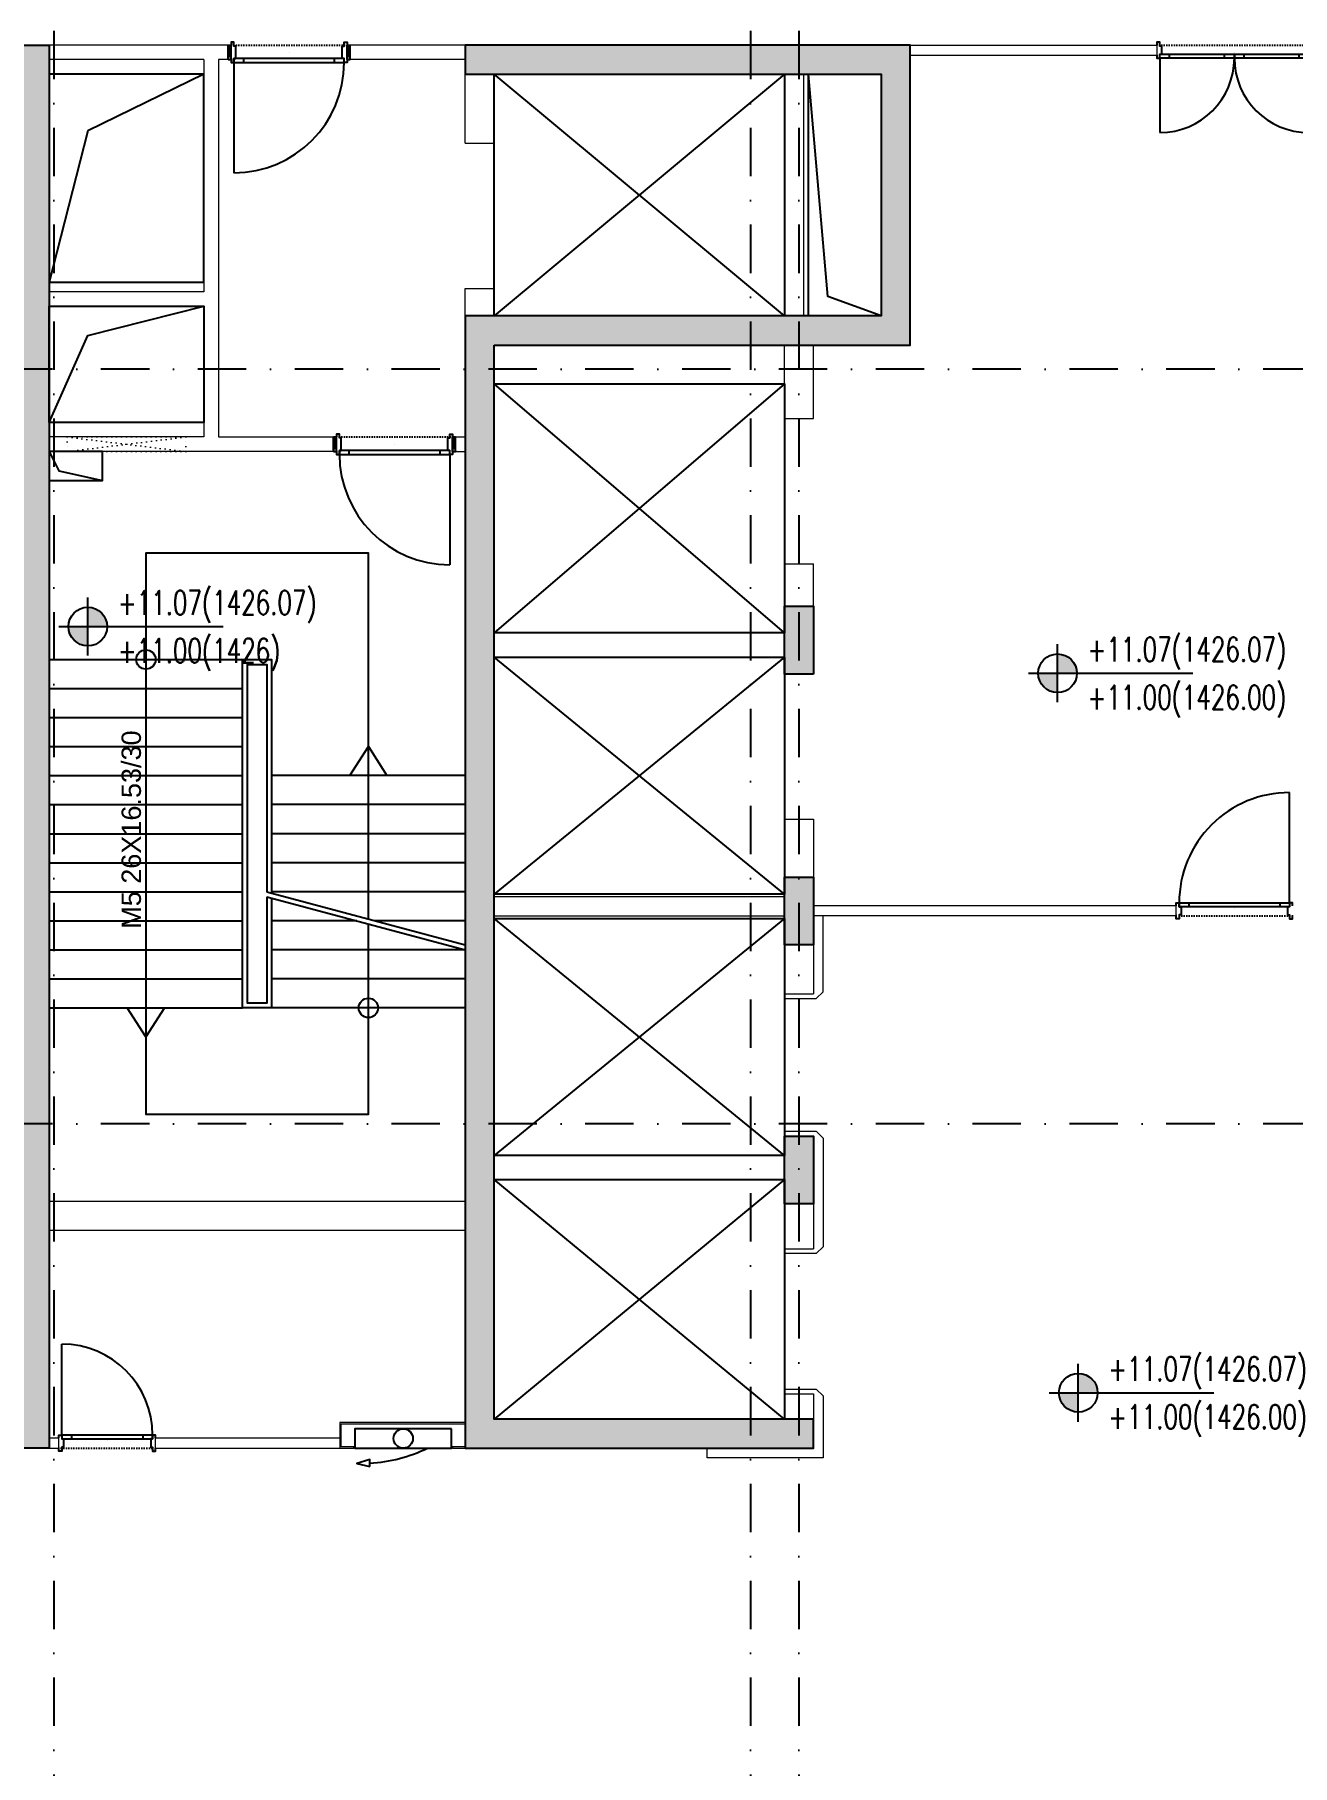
# Model space of a CAD drawing. Header units: millimetres. Extents: x -2755 to 27598, y -1135 to 13405.
# Drawn here: x 5760 to 7060, y 6127 to 7916 of the extents above; entities that cross this region are included whole.
import ezdxf

# ---------------------------------------------------------------- set-up
doc = ezdxf.new("R2010")
doc.units = ezdxf.units.MM
doc.header["$LTSCALE"] = 100
doc.linetypes.add('DASHDOT2', pattern=[0.5, 0.25, -0.125, 0, -0.125])
doc.linetypes.add('DOT', pattern=[0.25, 0, -0.25])
doc.layers.add('AKS', color=7, linetype='DASHDOT2', transparency=0.8)
for name, color, linetype in [('GOR', 7, 'Continuous'), ('KA-PEN-3 @ 1', 5, 'Continuous'), ('KA-PEN-5 @ 1', 5, 'Continuous'), ('KA-PEN-8 @ 1', 5, 'Continuous'), ('KOLON', 7, 'Continuous'), ('KOR KASA', 1, 'Continuous'), ('KOT', 7, 'Continuous'), ('MERD', 7, 'Continuous'), ('OLCU DIS', 7, 'Continuous'), ('TARAMA', 7, 'Continuous'), ('TEFRIS YANGIN', 7, 'Continuous')]:
    doc.layers.add(name, color=color, linetype=linetype)
for name, color, linetype, lineweight in [('Y-DUVAR ALCIPAN', 94, 'Continuous', 20), ('Y-DUVAR GAZBETON', 161, 'Continuous', 20), ('Y-TAS KAPLAMA', 20, 'Continuous', 13)]:
    doc.layers.add(name, color=color, linetype=linetype, lineweight=lineweight)
doc.styles.add('ARIEL_500S', font='arial.ttf', dxfattribs={"height": 125})
doc.styles.add('OLC-50', font='romans.shx', dxfattribs={"width": 0.5, "height": 0.15})
doc.styles.add('olcu', font='romans.shx', dxfattribs={"width": 0.5})
doc.dimstyles.new('1-200', dxfattribs={"dimtxt": 40, "dimasz": 2, "dimexe": 0, "dimexo": 0, "dimgap": 10, "dimtad": 1, "dimdec": 4, "dimrnd": 0.1, "dimzin": 9, "dimdsep": 46, "dimtxsty": 'olcu', "dimblk1": 'SOL', "dimblk2": 'SAG', "dimsah": 1, "dimcen": 0, "dimse1": 1, "dimse2": 1, "dimclre": 13, "dimadec": 0, "dimazin": 0, "dimtfac": 1, "dimtdec": 4, "dimtix": 1, "dimtmove": 2, "dimatfit": 2, "dimldrblk": 'SOL', "dimfxl": 0, "dimtolj": 1, "dimarcsym": 0})
pattern_1 = [(45, (83461.35, -12320), (-17.6776695, 17.6776695), []), (45, (83479.027, -12320), (-17.6776695, 17.6776695), [12.5, -6.25])]

# ---------------------------------------------------------------- blocks, each defined once
blk = doc.blocks.new('asansorler1')
at = {"layer": 'MERD', "color": 6}
for p, q in [((6835, 7615), (6535, 7865)), ((6835, 7865), (6535, 7615)), ((6835, 7287.5), (6535, 7545)), ((6835, 7545), (6535, 7287.5)), ((6835, 7017.5), (6535, 7262.5)), ((6835, 7262.5), (6535, 7017.5)), ((6835, 6747.5), (6535, 6992.5)), ((6835, 6992.5), (6535, 6747.5)), ((6835, 6475), (6535, 6722.5)), ((6835, 6722.5), (6535, 6475))]:
    blk.add_line(p, q, dxfattribs=at)
for points in [[(6535, 7615), (6535, 7865), (6835, 7865), (6835, 7615)], [(6535, 7287.5), (6535, 7545), (6835, 7545), (6835, 7287.5)], [(6535, 7017.5), (6535, 7262.5), (6835, 7262.5), (6835, 7017.5)], [(6535, 6747.5), (6535, 6992.5), (6835, 6992.5), (6835, 6747.5)], [(6535, 6475), (6535, 6722.5), (6835, 6722.5), (6835, 6475)]]:
    blk.add_lwpolyline(points, close=True, dxfattribs=at)
blk = doc.blocks.new('KOT-PL(TEMIZ&KABA)')
at = {"layer": 'KOT', "linetype": 'Continuous', "lineweight": -3}
h = blk.add_hatch(color=7, dxfattribs=at)
h.paths.add_polyline_path([(0, 0), (0.2, 0, 0.414214), (0, 0.2)])
h.paths.add_polyline_path([(0, 0), (-0.2, 0, 0.414214), (0, -0.2)])
at = {"layer": 'KOT', "color": 7, "lineweight": -3}
for p, q in [((0, -0.3), (0, 0.3)), ((-0.3, 0), (1.4, 0))]:
    blk.add_line(p, q, dxfattribs=at)
at = {"layer": 'KOT', "color": 7, "linetype": 'Continuous', "lineweight": -3}
blk.add_circle((0, 0), 0.2, dxfattribs=at)
at = {"layer": 'KOT', "color": 7, "linetype": 'Continuous', "lineweight": -3, "style": 'olcu', "width": 0.7}
for tag, p in [('KOTTEMIZ', (0.31, 0.122)), ('KOTKABA', (0.31, -0.373))]:
    blk.add_attdef(tag, p, '', height=0.25, dxfattribs=at)
blk = doc.blocks.new('*U2986')
at = {"color": 0, "lineweight": -2}
for p, q in [((-3, 18), (-3, 132)), ((-107, 18), (-107, 14)), ((-13.1, 18), (-13.1, 14)), ((-60, 7.5), (-60, 7.5))]:
    blk.add_line(p, q, dxfattribs=at)
at = {"color": 0, "linetype": 'DOT', "ltscale": 0.1}
blk.add_line((-120, 0), (0, 0), dxfattribs=at)
at = {"color": 0, "lineweight": -2}
for points in [[(-120, 15), (-120, 18), (-117, 18), (-117, 14), (-115, 14), (-115, 1), (-117, 1), (-117, -3), (-120, -3), (-120, 0)], [(0, 15), (0, 18), (-3, 18), (-3, 14), (-5, 14), (-5, 1), (-3, 1), (-3, -3), (0, -3), (0, 0)]]:
    blk.add_lwpolyline(points, dxfattribs=at)
blk.add_lwpolyline([(-117, 18), (-117, 14), (-3, 14), (-3, 18)], close=True, dxfattribs=at)
blk.add_arc((-3, 18), 114, 90, 180, dxfattribs=at)
at = {"style": 'OLC-50', "width": 0.5, "flags": 1}
for tag, p in [('K-NO', (-182.8, -83.8)), ('K-KANRENK', (-2.3, -88.8)), ('K-BLOK', (-183.4, -120.6)), ('K-KASRENK', (-1.2, -126.7)), ('K-KAT', (-184.3, -156)), ('K-TAMACILMA', (-2.8, -165.7)), ('K-MAHALKOD', (-183.3, -194)), ('K-FOTOSEL', (-1.8, -201.7)), ('K-MAHALAD', (-184.8, -233)), ('K-HERMETIK', (0.1, -236.3)), ('K-ACILISYON', (-183.8, -268.9)), ('K-HIDROLIK', (-2.2, -270.2)), ('K-YANGIN', (-181.9, -303.5)), ('K-KART', (-0.4, -303.8)), ('K-KANATTIP', (-184.2, -337.4)), ('K-BAND', (-1.8, -345.7)), ('K-KANATMALZ', (-182.4, -371.1)), ('K-MENFEZ', (0.1, -380.3)), ('K-KASAMALZ', (-181.4, -410.1)), ('K-PBAR', (-2.2, -414.1)), ('K-KASATIP', (-182, -446.8)), ('K-ELEKTRIKLI', (-0.4, -447.8)), ('K-DUVAR', (-182, -485.2)), ('K-TIP', (-0.4, -486.4)), ('K-REZ1', (-0.4, -524.3)), ('K-REZ2', (-0.4, -560.8)), ('K-REZ3', (-0.4, -600.7))]:
    blk.add_attdef(tag, p, '', height=30, dxfattribs=at)
blk = doc.blocks.new('*U2987')
at = {"color": 0, "lineweight": -2}
for p, q in [((-117, 18), (-117, 132)), ((-107, 18), (-107, 14)), ((-13.1, 18), (-13.1, 14)), ((-60, 7.5), (-60, 7.5))]:
    blk.add_line(p, q, dxfattribs=at)
at = {"color": 0, "linetype": 'DOT', "ltscale": 0.1}
blk.add_line((-120, 0), (0, 0), dxfattribs=at)
at = {"color": 0, "lineweight": -2}
for points in [[(-120, 15), (-120, 18), (-117, 18), (-117, 14), (-115, 14), (-115, 1), (-117, 1), (-117, -3), (-120, -3), (-120, 0)], [(0, 15), (0, 18), (-3, 18), (-3, 14), (-5, 14), (-5, 1), (-3, 1), (-3, -3), (0, -3), (0, 0)]]:
    blk.add_lwpolyline(points, dxfattribs=at)
blk.add_lwpolyline([(-117, 18), (-117, 14), (-3, 14), (-3, 18)], close=True, dxfattribs=at)
blk.add_arc((-117, 18), 114, 0, 90, dxfattribs=at)
at = {"style": 'OLC-50', "width": 0.5, "flags": 1}
for tag, p in [('K-NO', (-182.8, -83.8)), ('K-KANRENK', (-2.3, -88.8)), ('K-BLOK', (-183.4, -120.6)), ('K-KASRENK', (-1.2, -126.7)), ('K-KAT', (-184.3, -156)), ('K-TAMACILMA', (-2.8, -165.7)), ('K-MAHALKOD', (-183.3, -194)), ('K-FOTOSEL', (-1.8, -201.7)), ('K-MAHALAD', (-184.8, -233)), ('K-HERMETIK', (0.1, -236.3)), ('K-ACILISYON', (-183.8, -268.9)), ('K-HIDROLIK', (-2.2, -270.2)), ('K-YANGIN', (-181.9, -303.5)), ('K-KART', (-0.4, -303.8)), ('K-KANATTIP', (-184.2, -337.4)), ('K-BAND', (-1.8, -345.7)), ('K-KANATMALZ', (-182.4, -371.1)), ('K-MENFEZ', (0.1, -380.3)), ('K-KASAMALZ', (-181.4, -410.1)), ('K-PBAR', (-2.2, -414.1)), ('K-KASATIP', (-182, -446.8)), ('K-ELEKTRIKLI', (-0.4, -447.8)), ('K-DUVAR', (-182, -485.2)), ('K-TIP', (-0.4, -486.4)), ('K-REZ1', (-0.4, -524.3)), ('K-REZ2', (-0.4, -560.8)), ('K-REZ3', (-0.4, -600.7))]:
    blk.add_attdef(tag, p, '', height=30, dxfattribs=at)
blk = doc.blocks.new('*U74')
at = {"layer": 'KOR KASA'}
for p, q in [((0, 126), (15, 126)), ((15, 126), (15, 123)), ((0, 3), (0, 0)), ((0, 3), (15, 3)), ((15, 3), (15, 0))]:
    blk.add_line(p, q, dxfattribs=at)
for points in [[(15, 126), (0, 123)], [(0, 126), (15, 123)], [(0, 126), (0, 123)], [(0, 123), (15, 123)], [(15, 3), (0, 0)], [(0, 3), (15, 0)], [(0, 0), (15, 0)]]:
    blk.add_lwpolyline(points, dxfattribs=at)
blk = doc.blocks.new('TASIYICI SISTEM (2.KAT)')
at = {"layer": 'TARAMA'}
h = blk.add_hatch(dxfattribs=at)
h.set_pattern_fill('ANSI33', color=253, scale=100)
h.set_pattern_definition(pattern_1)
h.paths.add_polyline_path([(1535, -4030), (1605, -4030), (1605, -3960), (1535, -3960)])
h.paths.add_polyline_path([(635, -4030), (705, -4030), (705, -3960), (635, -3960)])
h.paths.add_polyline_path([(1585, -6320), (1655, -6320), (1655, -6250), (1585, -6250)])
h.paths.add_polyline_path([(585, -6320), (655, -6320), (655, -6250), (585, -6250)])
h.paths.add_polyline_path([(1505, -4760), (1885, -4760), (1885, -5835), (1555, -5835), (1555, -5865), (1915, -5865), (1915, -4415), (1505, -4415), (1505, -4445), (1885, -4445), (1885, -4730), (1505, -4730)])
h.paths.add_polyline_path([(355, -4725), (785, -4725), (785, -4415), (325, -4415), (325, -4445), (755, -4445), (755, -4695), (325, -4695), (325, -5865), (685, -5865), (685, -5835), (355, -5835)])
h.paths.add_polyline_path([(685, -5065), (655, -5065), (655, -4995), (685, -4995)], flags=17)
h.paths.add_polyline_path([(685, -5345), (655, -5345), (655, -5275), (685, -5275)], flags=17)
h.paths.add_polyline_path([(685, -5612.5), (655, -5612.5), (655, -5542.5), (685, -5542.5)], flags=17)
h.paths.add_polyline_path([(1555, -5065), (1585, -5065), (1585, -4995), (1555, -4995)], flags=17)
h.paths.add_polyline_path([(1555, -5345), (1585, -5345), (1585, -5275), (1555, -5275)], flags=17)
h.paths.add_polyline_path([(1555, -5612.5), (1585, -5612.5), (1585, -5542.5), (1555, -5542.5)], flags=17)
h.paths.add_polyline_path([(8255, -3380), (8325, -3380), (8325, -3310), (8255, -3310)])
h.paths.add_polyline_path([(4090, -4785), (4160, -4785), (4160, -4715), (4090, -4715)])
h.paths.add_polyline_path([(4415, -2755), (4475, -2755), (4475, -2685), (4415, -2685)])
h.paths.add_polyline_path([(3060, -3035), (3130, -3035), (3130, -2965), (3060, -2965)])
h.paths.add_polyline_path([(2670, -3380), (2740, -3380), (2740, -3310), (2670, -3310)])
h.paths.add_polyline_path([(2995, -4715), (3245, -4715), (3245, -4755), (2995, -4755)])
h.paths.add_polyline_path([(4480, -4030), (4480, -3960), (4410, -3960), (4410, -4030)])
h.paths.add_polyline_path([(4430, -4330), (4430, -4785), (4460, -4785), (4460, -4330)])
h.paths.add_polyline_path([(4480, -3310), (4480, -3380), (4410, -3380), (4410, -3310)])
h.paths.add_polyline_path([(8265, -2755), (8325, -2755), (8325, -2685), (8265, -2685)])
h.paths.add_polyline_path([(6965, -4785), (7025, -4785), (7025, -4715), (6965, -4715)])
h.paths.add_polyline_path([(6115, -4785), (6175, -4785), (6175, -4715), (6115, -4715)])
h.paths.add_polyline_path([(5265, -4785), (5325, -4785), (5325, -4715), (5265, -4715)])
h.paths.add_polyline_path([(6960, -4030), (7030, -4030), (7030, -3960), (6960, -3960)])
h.paths.add_polyline_path([(6110, -4030), (6180, -4030), (6180, -3960), (6110, -3960)])
h.paths.add_polyline_path([(5260, -4030), (5330, -4030), (5330, -3960), (5260, -3960)])
h.paths.add_polyline_path([(7810, -3380), (7880, -3380), (7880, -3310), (7810, -3310)])
h.paths.add_polyline_path([(6960, -3380), (7030, -3380), (7030, -3310), (6960, -3310)])
h.paths.add_polyline_path([(6110, -3380), (6180, -3380), (6180, -3310), (6110, -3310)])
h.paths.add_polyline_path([(5260, -3380), (5330, -3380), (5330, -3310), (5260, -3310)])
h.paths.add_polyline_path([(7815, -2755), (7875, -2755), (7875, -2685), (7815, -2685)])
h.paths.add_polyline_path([(6965, -2755), (7025, -2755), (7025, -2685), (6965, -2685)])
h.paths.add_polyline_path([(6115, -2755), (6175, -2755), (6175, -2685), (6115, -2685)])
h.paths.add_polyline_path([(5265, -2755), (5325, -2755), (5325, -2685), (5265, -2685)])
h.paths.add_polyline_path([(3710, -2860), (3750, -2860), (3750, -2685), (3710, -2685)])
h.paths.add_polyline_path([(3060, -3380), (3130, -3380), (3130, -3310), (3060, -3310)])
h.paths.add_polyline_path([(3710, -3380), (3780, -3380), (3780, -3310), (3710, -3310)])
h.paths.add_polyline_path([(2415, -4030), (2485, -4030), (2485, -3960), (2415, -3960)])
h.paths.add_polyline_path([(3060, -4030), (3130, -4030), (3130, -3960), (3060, -3960)])
h.paths.add_polyline_path([(3710, -4030), (3780, -4030), (3780, -3960), (3710, -3960)])
h.paths.add_polyline_path([(3710, -4785), (3780, -4785), (3780, -4715), (3710, -4715)])
h.paths.add_polyline_path([(8040, -3875), (7865, -3875), (7865, -4755), (8295, -4755), (8295, -3875), (8180, -3875), (8180, -3845), (8325, -3845), (8325, -4785), (7835, -4785), (7835, -3845), (8040, -3845)])
h = blk.add_hatch(dxfattribs=at)
h.set_pattern_fill('ANSI33', color=253, scale=100)
h.set_pattern_definition(pattern_1)
h.paths.add_polyline_path([(-1920, -5565), (-1850, -5565), (-1850, -5495), (-1920, -5495)])
h.paths.add_polyline_path([(-5635, -7595), (-5575, -7595), (-5575, -7525), (-5635, -7525)])
h.paths.add_polyline_path([(-5935, -6785), (-5935, -6815), (-6050, -6815), (-6050, -6970), (-6080, -6970), (-6080, -6785)])
h.paths.add_polyline_path([(-6080, -7595), (-6020, -7595), (-6020, -7525), (-6080, -7525)])
h.paths.add_polyline_path([(-5640, -6900), (-5570, -6900), (-5570, -6970), (-5640, -6970)])
h.paths.add_polyline_path([(-2235, -5565), (-2175, -5565), (-2175, -5495), (-2235, -5495)])
h.paths.add_polyline_path([(-1540, -5565), (-1470, -5565), (-1470, -5495), (-1540, -5495)])
h.paths.add_polyline_path([(-1540, -6320), (-1470, -6320), (-1470, -6250), (-1540, -6250)])
h.paths.add_polyline_path([(-2240, -6320), (-2170, -6320), (-2170, -6250), (-2240, -6250)])
h.paths.add_polyline_path([(-1540, -6970), (-1470, -6970), (-1470, -6900), (-1540, -6900)])
h.paths.add_polyline_path([(-1510, -7595), (-1470, -7595), (-1470, -7420), (-1510, -7420)])
h.paths.add_polyline_path([(-2220, -7595), (-2190, -7595), (-2190, -6900), (-2220, -6900)])
h.paths.add_polyline_path([(-3090, -6320), (-3020, -6320), (-3020, -6250), (-3090, -6250)])
h.paths.add_polyline_path([(-3940, -6320), (-3870, -6320), (-3870, -6250), (-3940, -6250)])
h.paths.add_polyline_path([(-4790, -6320), (-4720, -6320), (-4720, -6250), (-4790, -6250)])
h.paths.add_polyline_path([(-3090, -6970), (-3020, -6970), (-3020, -6900), (-3090, -6900)])
h.paths.add_polyline_path([(-3940, -6970), (-3870, -6970), (-3870, -6900), (-3940, -6900)])
h.paths.add_polyline_path([(-4790, -6970), (-4720, -6970), (-4720, -6900), (-4790, -6900)])
h.paths.add_polyline_path([(-3085, -7595), (-3025, -7595), (-3025, -7525), (-3085, -7525)])
h.paths.add_polyline_path([(-3935, -7595), (-3875, -7595), (-3875, -7525), (-3935, -7525)])
h.paths.add_polyline_path([(-4785, -7595), (-4725, -7595), (-4725, -7525), (-4785, -7525)])
h.paths.add_polyline_path([(-3085, -5565), (-3025, -5565), (-3025, -5495), (-3085, -5495)])
h.paths.add_polyline_path([(-3935, -5565), (-3875, -5565), (-3875, -5495), (-3935, -5495)])
h.paths.add_polyline_path([(-4785, -5565), (-4725, -5565), (-4725, -5495), (-4785, -5495)])
h.paths.add_polyline_path([(-6210, -5495), (-5590, -5495), (-5590, -6435), (-5795, -6435), (-5795, -6405), (-5620, -6405), (-5620, -5525), (-6050, -5525), (-6050, -6405), (-5935, -6405), (-5935, -6435), (-6210, -6435), (-6210, -6405), (-6080, -6405), (-6080, -5525), (-6210, -5525)])
h.paths.add_polyline_path([(-500, -6970), (-430, -6970), (-430, -6900), (-500, -6900)])
h.paths.add_polyline_path([(-890, -7315), (-820, -7315), (-820, -7245), (-890, -7245)])
h.paths.add_polyline_path([(-245, -6320), (-175, -6320), (-175, -6250), (-245, -6250)])
h.paths.add_polyline_path([(-890, -6320), (-820, -6320), (-820, -6250), (-890, -6250)])
h.paths.add_polyline_path([(-890, -6970), (-820, -6970), (-820, -6900), (-890, -6900)])
h.paths.add_polyline_path([(-1600, -4475), (-1890, -4475), (-1890, -4715), (-1470, -4715), (-1470, -4745), (-1920, -4745), (-1920, -4445), (-1600, -4445)])
h.paths.add_polyline_path([(-755, -4715), (-1005, -4715), (-1005, -4755), (-755, -4755)])
h.paths.add_polyline_path([(-755, -5525), (-1005, -5525), (-1005, -5565), (-755, -5565)])
h.paths.add_polyline_path([(-135, -5835), (-135, -5565), (-405, -5565), (-405, -5245), (-375, -5245), (-375, -5535), (-135, -5535), (-135, -4415), (-105, -4415), (-105, -5865), (-205, -5865), (-205, -5835)])
at = {"layer": 'AKS', "color": 14, "ltscale": 2}
for p, q in [((-100, 1005), (-100, -13375)), ((620, 1005), (620, -13375)), ((670, 1005), (670, -13375)), ((16415, -4750), (-7145, -4750)), ((16415, -5530), (-7145, -5530))]:
    blk.add_line(p, q, dxfattribs=at)
at = {"layer": 'GOR', "color": 6}
for points in [[(55, -4445), (-65, -4503.8), (-105, -4660)], [(755, -4695), (700, -4675), (680, -4445)], [(-105, -4805), (-65, -4715), (55, -4685)], [(-105, -4835), (-95, -4855), (-50, -4865)]]:
    blk.add_lwpolyline(points, dxfattribs=at)
for points in [[(-105, -4660), (55, -4660), (55, -4445), (-105, -4445)], [(680, -4445), (755, -4445), (755, -4695), (680, -4695)], [(-105, -4685), (55, -4685), (55, -4805), (-105, -4805)], [(-50, -4835), (-105, -4835), (-105, -4865), (-50, -4865)]]:
    blk.add_lwpolyline(points, close=True, dxfattribs=at)
at = {"layer": 'KOLON', "color": 4, "linetype": 'Continuous'}
blk.add_lwpolyline([(-135, -5835), (-135, -5565), (-405, -5565), (-405, -5245), (-375, -5245), (-375, -5535), (-135, -5535), (-135, -4415), (-105, -4415), (-105, -5865), (-205, -5865), (-205, -5835), (-135, -5835)], dxfattribs=at)
at = {"layer": 'KOLON', "color": 4, "ltscale": 5}
for points in [[(355, -4725), (785, -4725), (785, -4415), (325, -4415), (325, -4445), (755, -4445), (755, -4695), (325, -4695), (325, -5865), (685, -5865), (685, -5835), (355, -5835)], [(685, -5065), (655, -5065), (655, -4995), (685, -4995)], [(685, -5345), (655, -5345), (655, -5275), (685, -5275)], [(685, -5612.5), (655, -5612.5), (655, -5542.5), (685, -5542.5)]]:
    blk.add_lwpolyline(points, close=True, dxfattribs=at)
at = {"layer": 'MERD', "color": 6}
for p, q in [((205.8, -5170), (225, -5140)), ((225, -5140), (244.2, -5170)), ((120, -5290.1), (325, -5345)), ((120, -5295.1), (325, -5350)), ((-5, -5440), (-24.2, -5410)), ((14.2, -5410), (-5, -5440))]:
    blk.add_line(p, q, dxfattribs=at)
for points in [[(225, -5318.2), (225, -4940), (-5, -4940), (-5, -5520), (225, -5520), (225, -5323.2)], [(-105, -5050), (95, -5050)], [(125, -5296.4), (125, -5410), (95, -5410), (95, -5050), (125, -5050), (125, -5291.4)], [(120, -5295.1), (120, -5405), (100, -5405), (100, -5055), (120, -5055), (120, -5290.1)], [(-105, -5080), (95, -5080)], [(-105, -5110), (95, -5110)], [(-105, -5140), (95, -5140)], [(-105, -5170), (95, -5170)], [(325, -5170), (125, -5170)], [(-105, -5200), (95, -5200)], [(325, -5200), (125, -5200)], [(-105, -5230), (95, -5230)], [(325, -5230), (125, -5230)], [(-105, -5260), (95, -5260)], [(325, -5260), (125, -5260)], [(-105, -5290), (95, -5290)], [(325, -5290), (125, -5290)], [(-105, -5320), (95, -5320)], [(213, -5320), (125, -5320)], [(325, -5320), (231.7, -5320)], [(-105, -5350), (95, -5350)], [(325, -5350), (125, -5350)], [(-105, -5380), (95, -5380)], [(325, -5380), (125, -5380)], [(-105, -5410), (95, -5410)], [(325, -5410), (125, -5410)]]:
    blk.add_lwpolyline(points, dxfattribs=at)
for centre in [(-5, -5050), (225, -5410)]:
    blk.add_circle(centre, 10, dxfattribs=at)
at = {"layer": 'Y-DUVAR GAZBETON'}
for p, q in [((80, -4415), (-105, -4415)), ((80, -4415), (80, -4430)), ((206, -4415), (206, -4430)), ((325, -4415), (206, -4415)), ((55, -4430), (-105, -4430)), ((55, -4430), (55, -4670)), ((70, -4430), (70, -4820)), ((80, -4430), (70, -4430)), ((325, -4430), (206, -4430)), ((655, -4695), (655, -4445)), ((675, -4695), (675, -4445)), ((325, -4516.5), (355, -4516.5)), ((325, -4666.5), (355, -4666.5)), ((55, -4670), (-105, -4670)), ((55, -4685), (-105, -4685)), ((55, -4685), (-105, -4685)), ((55, -4685), (55, -4805)), ((55, -4685), (55, -4820)), ((655, -4801), (655, -4725)), ((685, -4801), (685, -4725)), ((655, -4801), (685, -4801)), ((55, -4820), (-105, -4820)), ((70, -4820), (189, -4820)), ((189, -4820), (189, -4835)), ((315, -4820), (325, -4820)), ((315, -4835), (315, -4820)), ((189, -4835), (-105, -4835)), ((315, -4835), (325, -4835)), ((655, -4951), (685, -4951)), ((655, -4995), (655, -4951)), ((685, -4995), (685, -4951)), ((655, -5215), (685, -5215)), ((655, -5215), (655, -5275)), ((685, -5215), (685, -5275)), ((355, -5295), (655, -5295)), ((355, -5315), (655, -5315)), ((655, -5345), (655, -5395.5)), ((685, -5345), (685, -5395.5)), ((655, -5395.5), (685, -5395.5)), ((325, -5610), (-105, -5610)), ((655, -5612.5), (655, -5659)), ((685, -5612.5), (685, -5659)), ((325, -5640), (-105, -5640)), ((655, -5659), (685, -5659)), ((655, -5809), (655, -5835)), ((655, -5809), (685, -5809)), ((685, -5809), (685, -5835))]:
    blk.add_line(p, q, dxfattribs=at)
at = {"layer": 'Y-DUVAR GAZBETON', "linetype": 'DOT', "ltscale": 0.2}
for p, q in [((-86.3, -4820), (36.2, -4835)), ((36.2, -4820), (-86.3, -4835))]:
    blk.add_line(p, q, dxfattribs=at)
at = {"layer": 'Y-DUVAR GAZBETON'}
for points in [[(325, -4516.5), (325, -4445)], [(355, -4516.5), (355, -4445)], [(325, -4695), (325, -4666.5)], [(355, -4695), (355, -4666.5)], [(355, -5315), (655, -5315)]]:
    blk.add_lwpolyline(points, dxfattribs=at)
at = {"layer": 'Y-DUVAR GAZBETON', "linetype": 'DOT', "ltscale": 0.2}
blk.add_lwpolyline([(-86.3, -4835), (36.2, -4835), (36.2, -4820), (-86.3, -4820)], close=True, dxfattribs=at)
at = {"layer": 'KA-PEN-5 @ 1', "rotation": 180}
for name, p in [('*U2986', (83, -4415)), ('*U2987', (192, -4820))]:
    blk.add_blockref(name, p, dxfattribs=at)
at = {"layer": 'KOR KASA', "rotation": 90}
for p in [(206, -4430), (315, -4835)]:
    blk.add_blockref('*U74', p, dxfattribs=at)
at = {"layer": 'KOT', "xscale": 100, "yscale": 100, "zscale": 100}
blk.add_blockref('KOT-PL(TEMIZ&KABA)', (-65, -5016), dxfattribs=at).add_auto_attribs({'KOTTEMIZ': '+11.07(1426.07)', 'KOTKABA': '+11.00(1426)'})
at = {"layer": 'MERD', "color": 6}
blk.add_blockref('asansorler1', (-6180, -12310), dxfattribs=at)
at = {"layer": 'MERD', "color": 7, "insert": (-30.1, -5328.3), "char_height": 20, "width": 264174.874, "attachment_point": 1, "rotation": 90, "style": 'ARIEL_500S'}
blk.add_mtext('M5 26X16.53/30', dxfattribs=at)
blk = doc.blocks.new('*U87')
at = {"color": 0}
for p, q in [((-157, 1.5), (-157, -75.5)), ((-147, 1.5), (-147, 5.5)), ((-90.1, 1.5), (-90.1, 5.5)), ((-80, 7.5), (-80, 7.5)), ((-70, 1.5), (-70, 5.5)), ((-13.1, 1.5), (-13.1, 5.5)), ((-3, 1.5), (-3, -75.5))]:
    blk.add_line(p, q, dxfattribs=at)
at = {"color": 0, "linetype": 'DOT', "ltscale": 0.1}
blk.add_line((-155, 15), (-5, 15), dxfattribs=at)
at = {"color": 0}
for points in [[(-160, 4.5), (-160, 1.5), (-157, 1.5), (-157, 5.5), (-155, 5.5), (-155, 14), (-157, 14), (-157, 18), (-160, 18), (-160, 15)], [(0, 4.5), (0, 1.5), (-3, 1.5), (-3, 5.5), (-5, 5.5), (-5, 14), (-3, 14), (-3, 18), (0, 18), (0, 15)]]:
    blk.add_lwpolyline(points, dxfattribs=at)
for points in [[(-157, 1.5), (-157, 5.5), (-80, 5.5), (-80, 1.5)], [(-80, 1.5), (-80, 5.5), (-3, 5.5), (-3, 1.5)]]:
    blk.add_lwpolyline(points, close=True, dxfattribs=at)
for centre, start, end in [((-157, 1.5), 270, 0), ((-3, 1.5), 180, 270)]:
    blk.add_arc(centre, 77, start, end, dxfattribs=at)
at = {"style": 'OLC-50', "width": 0.5, "flags": 1}
for tag, p in [('K-NO', (-202.8, -83.8)), ('K-KANRENK', (-22.3, -88.8)), ('K-BLOK', (-203.4, -120.6)), ('K-KASRENK', (-21.2, -126.7)), ('K-KAT', (-204.3, -156)), ('K-TAMACILMA', (-22.8, -165.7)), ('K-MAHALKOD', (-203.3, -194)), ('K-FOTOSEL', (-21.8, -201.7)), ('K-MAHALAD', (-204.8, -233)), ('K-HERMETIK', (-19.9, -236.3)), ('K-ACILISYON', (-203.8, -268.9)), ('K-HIDROLIK', (-22.2, -270.2)), ('K-YANGIN', (-201.9, -303.5)), ('K-KART', (-20.4, -303.8)), ('K-KANATTIP', (-204.2, -337.4)), ('K-BAND', (-21.8, -345.7)), ('K-KANATMALZ', (-202.4, -371.1)), ('K-MENFEZ', (-19.9, -380.3)), ('K-KASAMALZ', (-201.4, -410.1)), ('K-PBAR', (-22.2, -414.1)), ('K-KASATIP', (-202, -446.8)), ('K-ELEKTRIKLI', (-20.4, -447.8)), ('K-DUVAR', (-202, -485.2)), ('K-TIP', (-20.4, -486.4)), ('K-REZ1', (-20.4, -524.3)), ('K-REZ2', (-20.4, -560.8)), ('K-REZ3', (-20.4, -600.7))]:
    blk.add_attdef(tag, p, '', height=30, dxfattribs=at)
blk = doc.blocks.new('*U2995')
at = {"color": 0, "linetype": 'DOT', "ltscale": 0.1}
blk.add_line((-120, 15), (0, 15), dxfattribs=at)
at = {"color": 0, "lineweight": -2}
for p, q in [((-117, 1.5), (-117, -112.5)), ((-107, 1.5), (-107, 5.5)), ((-60, 7.5), (-60, 7.5)), ((-13.1, 1.5), (-13.1, 5.5))]:
    blk.add_line(p, q, dxfattribs=at)
for points in [[(-120, 4.5), (-120, 1.5), (-117, 1.5), (-117, 5.5), (-115, 5.5), (-115, 14), (-117, 14), (-117, 18), (-120, 18), (-120, 15)], [(0, 4.5), (0, 1.5), (-3, 1.5), (-3, 5.5), (-5, 5.5), (-5, 14), (-3, 14), (-3, 18), (0, 18), (0, 15)]]:
    blk.add_lwpolyline(points, dxfattribs=at)
blk.add_lwpolyline([(-117, 1.5), (-117, 5.5), (-3, 5.5), (-3, 1.5)], close=True, dxfattribs=at)
blk.add_arc((-117, 1.5), 114, 270, 0, dxfattribs=at)
at = {"style": 'OLC-50', "width": 0.5, "flags": 1}
for tag, p in [('K-NO', (-182.8, -83.8)), ('K-KANRENK', (-2.3, -88.8)), ('K-BLOK', (-183.4, -120.6)), ('K-KASRENK', (-1.2, -126.7)), ('K-KAT', (-184.3, -156)), ('K-TAMACILMA', (-2.8, -165.7)), ('K-MAHALKOD', (-183.3, -194)), ('K-FOTOSEL', (-1.8, -201.7)), ('K-MAHALAD', (-184.8, -233)), ('K-HERMETIK', (0.1, -236.3)), ('K-ACILISYON', (-183.8, -268.9)), ('K-HIDROLIK', (-2.2, -270.2)), ('K-YANGIN', (-181.9, -303.5)), ('K-KART', (-0.4, -303.8)), ('K-KANATTIP', (-184.2, -337.4)), ('K-BAND', (-1.8, -345.7)), ('K-KANATMALZ', (-182.4, -371.1)), ('K-MENFEZ', (0.1, -380.3)), ('K-KASAMALZ', (-181.4, -410.1)), ('K-PBAR', (-2.2, -414.1)), ('K-KASATIP', (-182, -446.8)), ('K-ELEKTRIKLI', (-0.4, -447.8)), ('K-DUVAR', (-182, -485.2)), ('K-TIP', (-0.4, -486.4)), ('K-REZ1', (-0.4, -524.3)), ('K-REZ2', (-0.4, -560.8)), ('K-REZ3', (-0.4, -600.7))]:
    blk.add_attdef(tag, p, '', height=30, dxfattribs=at)
blk = doc.blocks.new('*U67')
at = {"color": 0}
blk.add_lwpolyline([(34.5, 19.1), (34.5, 11.9), (47.8, 16), (34.5, 19.1)], dxfattribs=at)
blk.add_lwpolyline([(-50, -20), (50, -20), (50, 0), (-50, 0)], close=True, dxfattribs=at)
blk.add_circle((0, -10), 10, dxfattribs=at)
blk.add_arc((44.7, -145.2), 161.1, 93.6365, 115.6326, dxfattribs=at)
blk = doc.blocks.new('YANGIN DOLAPLARI-2KAT')
at = {"layer": 'TEFRIS YANGIN', "color": 11, "rotation": 180}
blk.add_blockref('*U67', (6141, 6455), dxfattribs=at)
blk = doc.blocks.new('SOL')
at = {"color": 0}
for p, q in [((0, 30), (0, -6.96)), ((7.58, 0), (-6.97, 0))]:
    blk.add_line(p, q, dxfattribs=at)
blk.add_circle((0, 0), 3, dxfattribs=at)
blk = doc.blocks.new('SAG')
at = {"color": 0}
for p, q in [((7.58, 0), (-6.97, 0)), ((0, -30), (0, 6.96))]:
    blk.add_line(p, q, dxfattribs=at)
blk.add_circle((0, 0), 3, dxfattribs=at)
blk = doc.blocks.new('*D180')
at = {"layer": 'OLCU DIS', "color": 0, "lineweight": -2, "transparency": 16777216}
blk.add_line((-328, 13135), (19098, 13135), dxfattribs=at)
at = {"layer": 'OLCU DIS', "color": 0, "lineweight": -2, "transparency": 16777216, "xscale": 2, "yscale": 2, "zscale": 2, "rotation": 180}
blk.add_blockref('SOL', (-330, 13135), dxfattribs=at)
at = {"layer": 'OLCU DIS', "color": 0, "lineweight": -2, "transparency": 16777216, "xscale": 2, "yscale": 2, "zscale": 2}
blk.add_blockref('SAG', (19100, 13135), dxfattribs=at)
at = {"layer": 'OLCU DIS', "color": 0, "transparency": 16777216, "insert": (9385, 13165), "char_height": 40, "attachment_point": 5, "style": 'olcu'}
blk.add_mtext('\\A1;19430', dxfattribs=at)
blk = doc.blocks.new('_Open30')
at = {"color": 0, "linetype": 'ByBlock', "lineweight": -2}
for p, q in [((-1, 0.27), (0, 0)), ((0, 0), (-1, -0.27)), ((0, 0), (-1, 0))]:
    blk.add_line(p, q, dxfattribs=at)
blk = doc.blocks.new('*D236')
at = {"layer": 'OLCU DIS', "color": 0, "lineweight": -2, "transparency": 16777216}
blk.add_line((-1200, 1712), (-1200, 12198), dxfattribs=at)
at = {"layer": 'OLCU DIS', "color": 0, "lineweight": -2, "transparency": 16777216, "xscale": 2, "yscale": 2, "zscale": 2}
for name, p, rotation in [('SAG', (-1200, 12200), 90), ('SOL', (-1200, 1710), 270)]:
    blk.add_blockref(name, p, dxfattribs=dict(at, rotation=rotation))
at = {"layer": 'OLCU DIS', "color": 0, "transparency": 16777216, "insert": (-1230, 6955), "char_height": 40, "attachment_point": 5, "rotation": 90, "style": 'olcu'}
blk.add_mtext('\\A1;10490', dxfattribs=at)
blk = doc.blocks.new('*D358')
at = {"layer": 'OLCU DIS', "color": 0, "lineweight": -2, "transparency": 16777216}
blk.add_line((22230, 12198), (22230, 1712), dxfattribs=at)
at = {"layer": 'OLCU DIS', "color": 0, "lineweight": -2, "transparency": 16777216, "xscale": 2, "yscale": 2, "zscale": 2}
for name, p, rotation in [('SOL', (22230, 12200), 90), ('SAG', (22230, 1710), 270)]:
    blk.add_blockref(name, p, dxfattribs=dict(at, rotation=rotation))
at = {"layer": 'OLCU DIS', "color": 0, "transparency": 16777216, "insert": (22200, 6955), "char_height": 40, "attachment_point": 5, "rotation": 90, "style": 'olcu'}
blk.add_mtext('\\A1;10490', dxfattribs=at)
blk = doc.blocks.new('*U88')
at = {"color": 0, "lineweight": -2}
for p, q in [((-97, 13.5), (-97, 107.5)), ((-87, 13.5), (-87, 9.5)), ((-50, 7.5), (-50, 7.5)), ((-13, 13.5), (-13, 9.5))]:
    blk.add_line(p, q, dxfattribs=at)
at = {"color": 0, "linetype": 'DOT', "ltscale": 0.1}
blk.add_line((-100, 0), (0, 0), dxfattribs=at)
at = {"color": 0, "lineweight": -2}
for points in [[(-100, 10.5), (-100, 13.5), (-97, 13.5), (-97, 9.5), (-95, 9.5), (-95, 1), (-97, 1), (-97, -3), (-100, -3), (-100, 0)], [(0, 10.5), (0, 13.5), (-3, 13.5), (-3, 9.5), (-5, 9.5), (-5, 1), (-3, 1), (-3, -3), (0, -3), (0, 0)]]:
    blk.add_lwpolyline(points, dxfattribs=at)
blk.add_lwpolyline([(-97, 13.5), (-97, 9.5), (-3, 9.5), (-3, 13.5)], close=True, dxfattribs=at)
blk.add_arc((-97, 13.5), 94, 0, 90, dxfattribs=at)
at = {"style": 'OLC-50', "width": 0.5, "flags": 1}
for tag, p in [('K-NO', (-172.8, -83.8)), ('K-KANRENK', (7.7, -88.8)), ('K-BLOK', (-173.4, -120.6)), ('K-KASRENK', (8.8, -126.7)), ('K-KAT', (-174.3, -156)), ('K-TAMACILMA', (7.2, -165.7)), ('K-MAHALKOD', (-173.3, -194)), ('K-FOTOSEL', (8.2, -201.7)), ('K-MAHALAD', (-174.8, -233)), ('K-HERMETIK', (10.1, -236.3)), ('K-ACILISYON', (-173.8, -268.9)), ('K-HIDROLIK', (7.8, -270.2)), ('K-YANGIN', (-171.9, -303.5)), ('K-KART', (9.6, -303.8)), ('K-KANATTIP', (-174.2, -337.4)), ('K-BAND', (8.2, -345.7)), ('K-KANATMALZ', (-172.4, -371.1)), ('K-MENFEZ', (10.1, -380.3)), ('K-KASAMALZ', (-171.4, -410.1)), ('K-PBAR', (7.8, -414.1)), ('K-KASATIP', (-172, -446.8)), ('K-ELEKTRIKLI', (9.6, -447.8)), ('K-DUVAR', (-172, -485.2)), ('K-TIP', (9.6, -486.4)), ('K-REZ1', (9.6, -524.3)), ('K-REZ2', (9.6, -560.8)), ('K-REZ3', (9.6, -600.7))]:
    blk.add_attdef(tag, p, '', height=30, dxfattribs=at)

msp = doc.modelspace()

# ---------------------------------------------------------------- linework, layer by layer
at = {"layer": 'Y-DUVAR ALCIPAN'}
for p, q in [((6665, 7905.00008), (6920, 7905.00008)), ((6665, 7894.50008), (6920, 7894.50008)), ((6920, 7905.00008), (6920, 7894.50008)), ((6940, 7015.50019), (6565, 7015.50019)), ((6940, 7005.00019), (6940, 7015.50019)), ((6940, 7004.99994), (6565, 7005.00019)), ((5775, 6465.50009), (5785, 6465.50009)), ((5785, 6455.00009), (5785, 6465.50009)), ((5885, 6455.00009), (5885, 6465.50009)), ((5885, 6465.50009), (6075.5, 6465.50009)), ((5775, 6455.00009), (5785, 6455.00009)), ((5885, 6455.00009), (6075.5, 6455.00009))]:
    msp.add_line(p, q, dxfattribs=at)
for points in [[(6205, 6481.49997), (6075.5, 6481.49997), (6075.5, 6455.00001)], [(6075.5, 6455.00001), (6090, 6455.00001), (6090, 6456.50001), (6077, 6456.50001), (6077, 6479.99997), (6205, 6479.99997)], [(6205, 6456.50001), (6192, 6456.50001), (6192, 6455.00001), (6205, 6455.00001)], [(6206.5, 6455.00001), (6206.5, 6455.00009)]]:
    msp.add_lwpolyline(points, dxfattribs=at)
at = {"layer": 'Y-TAS KAPLAMA', "linetype": 'ByBlock'}
for points in [[(6535.00003, 6919.50006), (6567.92893, 6919.50002), (6575.00003, 6926.57113), (6574.99998, 7005.0001)], [(6535.00001, 6782.50006), (6567.92895, 6782.50002), (6575.00001, 6775.42895), (6575, 6663.07112), (6567.92895, 6656.00004), (6535, 6656.00004)], [(6534.99997, 6516.00006), (6567.92899, 6516.00002), (6574.99997, 6508.92894), (6574.99998, 6445.0001), (6454.99998, 6445.0001), (6454.99998, 6455.0001)]]:
    msp.add_lwpolyline(points, dxfattribs=at)

# ---------------------------------------------------------------- block references
at = {"layer": 'KA-PEN-3 @ 1'}
msp.add_blockref('*U88', (5885, 6455.00007), dxfattribs=at)
at = {"layer": 'KA-PEN-5 @ 1', "rotation": 180}
msp.add_blockref('*U2995', (6940, 7020.00019), dxfattribs=at)
at = {"layer": 'KA-PEN-8 @ 1'}
msp.add_blockref('*U87', (7080, 7890.00009), dxfattribs=at)
at = {"layer": 'KOLON', "color": 4}
msp.add_blockref('TASIYICI SISTEM (2.KAT)', (5880, 12320.00009), dxfattribs=at)
at = {"layer": 'KOT', "xscale": 100, "yscale": 100, "zscale": 100}
for p in [(6817.24205, 7255.73854), (6838.73732, 6512.20421)]:
    msp.add_blockref('KOT-PL(TEMIZ&KABA)', p, dxfattribs=at).add_auto_attribs({'KOTTEMIZ': '+11.07(1426.07)', 'KOTKABA': '+11.00(1426.00)'})
at = {"layer": 'TEFRIS YANGIN', "color": 11}
msp.add_blockref('YANGIN DOLAPLARI-2KAT', (0, 0), dxfattribs=at)

# ---------------------------------------------------------------- dimensions: what is measured, and where the dimension line sits
at = {"layer": 'OLCU DIS'}
dim = msp.add_linear_dim(base=(19100, 13135.00004), p1=(-330, 6825.00004), p2=(19100, 6030.00009), dimstyle='1-200', override={"dimldrblk": 'Open30'}, dxfattribs=at)
dim.commit()
dim.dimension.update_dxf_attribs({"geometry": '*D180', "text_midpoint": (9385, 13165.00004)})
for base, p1, p2, picture, middle in [((-1200.0001581156, 12200.0000385072), (13930.000001362, 1710.0000867028), (3715.000001362, 12200.0000385072), '*D236', (-1230.0001581156, 6955.000062605)), ((22230.0001604373, 1710.0000867028), (5815.000001362, 12200.0000385072), (15700.000001362, 1710.0000867028), '*D358', (22200.0001604373, 6955.000062605))]:
    dim = msp.add_linear_dim(base=base, p1=p1, p2=p2, angle=90, dimstyle='1-200', override={"dimldrblk": 'Open30'}, dxfattribs=at)
    dim.commit()
    dim.dimension.update_dxf_attribs({"geometry": picture, "text_midpoint": middle})

doc.saveas('drawing.dxf')
